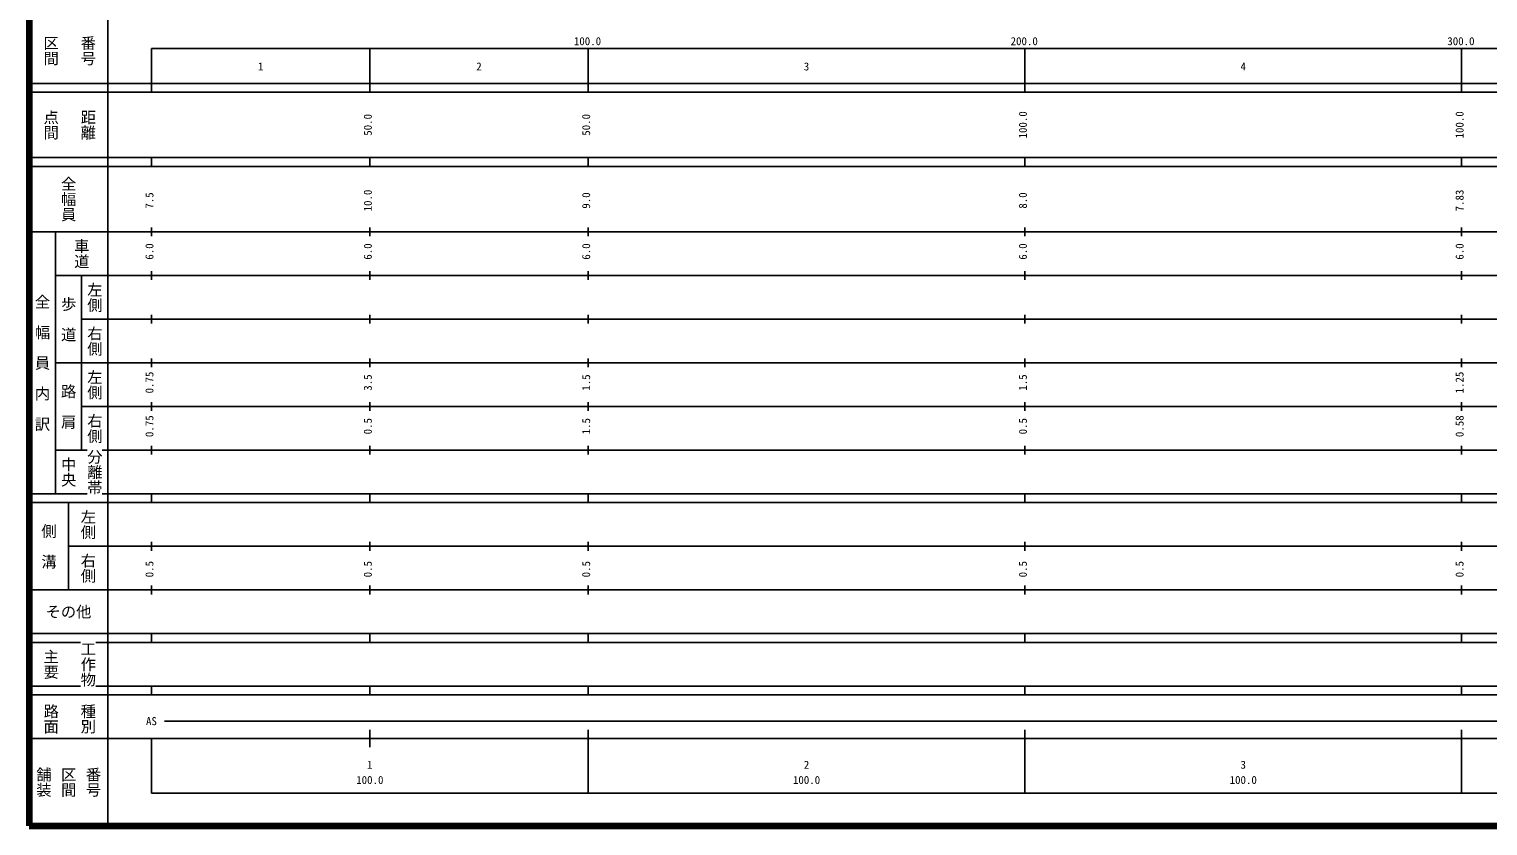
# Model space of a CAD drawing. Units: millimetres on the paper, enlarged 1000 times. Extents: x 63960 to 703960, y 389 to 360389.
# Drawn here: x 63960 to 397964, y 389 to 182798 of the extents above; entities that cross this region are included whole.
import ezdxf
from ezdxf.enums import TextEntityAlignment as Align

# ---------------------------------------------------------------- set-up
doc = ezdxf.new("R2010")
doc.units = ezdxf.units.MM
doc.header["$LTSCALE"] = 1000
doc.layers.add('M-TTL', color=2, linetype='Continuous', lineweight=140)
doc.layers.add('M-TTL-BAND', color=7, linetype='Continuous', lineweight=25)
doc.styles.add('@ＭＳ ゴシック', font='')
doc.styles.add('ＭＳ ゴシック', font='')
doc.styles.get('@ＭＳ ゴシック').set_extended_font_data('@MS Gothic')
doc.styles.get('ＭＳ ゴシック').set_extended_font_data('MS Gothic')

msp = doc.modelspace()

# ---------------------------------------------------------------- linework, layer by layer
at = {"layer": 'M-TTL'}
for p, q in [((63960, 360389), (63960, 389)), ((63960, 389), (703960, 389))]:
    msp.add_line(p, q, dxfattribs=at)
at = {"layer": 'M-TTL-BAND'}
for p, q in [((81960, 350389), (81960, 389)), ((91960, 178389), (602960, 178389)), ((91960, 178389), (91960, 168389)), ((141960, 168389), (141960, 178389)), ((191960, 168389), (191960, 178389)), ((291960, 168389), (291960, 178389)), ((391960, 168389), (391960, 178389)), ((63960, 170389), (602960, 170389)), ((63960, 168389), (602960, 168389)), ((63960, 153389), (602960, 153389)), ((63960, 151389), (602960, 151389)), ((91960, 151389), (91960, 153389)), ((141960, 151389), (141960, 153389)), ((191960, 151389), (191960, 153389)), ((291960, 151389), (291960, 153389)), ((391960, 151389), (391960, 153389)), ((91960, 135389), (91960, 137389)), ((141960, 135389), (141960, 137389)), ((191960, 135389), (191960, 137389)), ((291960, 135389), (291960, 137389)), ((391960, 135389), (391960, 137389)), ((63960, 136389), (602960, 136389)), ((69960, 76389), (69960, 136389)), ((91960, 125389), (91960, 127389)), ((141960, 125389), (141960, 127389)), ((191960, 125389), (191960, 127389)), ((291960, 125389), (291960, 127389)), ((391960, 125389), (391960, 127389)), ((69960, 126389), (602960, 126389)), ((75960, 126389), (75960, 86389)), ((91960, 115389), (91960, 117389)), ((141960, 115389), (141960, 117389)), ((191960, 115389), (191960, 117389)), ((291960, 115389), (291960, 117389)), ((391960, 115389), (391960, 117389)), ((75960, 116389), (602960, 116389)), ((91960, 105389), (91960, 107389)), ((141960, 105389), (141960, 107389)), ((191960, 105389), (191960, 107389)), ((291960, 105389), (291960, 107389)), ((391960, 105389), (391960, 107389)), ((69960, 106389), (602960, 106389)), ((91960, 95389), (91960, 97389)), ((141960, 95389), (141960, 97389)), ((191960, 95389), (191960, 97389)), ((291960, 95389), (291960, 97389)), ((391960, 95389), (391960, 97389)), ((75960, 96389), (602960, 96389)), ((91960, 85389), (91960, 87389)), ((141960, 85389), (141960, 87389)), ((191960, 85389), (191960, 87389)), ((291960, 85389), (291960, 87389)), ((391960, 85389), (391960, 87389)), ((69960, 86389), (77210, 86389)), ((80710, 86389), (602960, 86389)), ((63960, 76389), (77210, 76389)), ((63960, 74389), (602960, 74389)), ((72960, 74389), (72960, 54389)), ((80710, 76389), (602960, 76389)), ((91960, 74389), (91960, 76389)), ((141960, 74389), (141960, 76389)), ((191960, 74389), (191960, 76389)), ((291960, 74389), (291960, 76389)), ((391960, 74389), (391960, 76389)), ((72960, 64389), (602960, 64389)), ((91960, 63389), (91960, 65389)), ((141960, 63389), (141960, 65389)), ((191960, 63389), (191960, 65389)), ((291960, 63389), (291960, 65389)), ((391960, 63389), (391960, 65389)), ((63960, 54389), (602960, 54389)), ((91960, 53389), (91960, 55389)), ((141960, 53389), (141960, 55389)), ((191960, 53389), (191960, 55389)), ((291960, 53389), (291960, 55389)), ((391960, 53389), (391960, 55389)), ((63960, 44389), (602960, 44389)), ((91960, 42389), (91960, 44389)), ((141960, 42389), (141960, 44389)), ((191960, 42389), (191960, 44389)), ((291960, 42389), (291960, 44389)), ((391960, 42389), (391960, 44389)), ((63960, 42389), (75710, 42389)), ((79210, 42389), (602960, 42389)), ((63960, 32389), (75710, 32389)), ((63960, 30389), (602960, 30389)), ((79210, 32389), (602960, 32389)), ((91960, 30389), (91960, 32389)), ((141960, 30389), (141960, 32389)), ((191960, 30389), (191960, 32389)), ((291960, 30389), (291960, 32389)), ((391960, 30389), (391960, 32389)), ((94960, 24389), (588960, 24389)), ((63960, 20389), (602960, 20389)), ((91960, 20389), (91960, 7889)), ((141960, 18389), (141960, 22389)), ((191960, 7889), (191960, 22389)), ((291960, 7889), (291960, 22389)), ((391960, 7889), (391960, 22389)), ((91960, 7889), (602960, 7889))]:
    msp.add_line(p, q, dxfattribs=at)

# ---------------------------------------------------------------- texts
at = {"layer": 'M-TTL-BAND', "style": '@ＭＳ ゴシック'}
for s, p in [('区間', (68960, 177889)), ('番号', (77460, 177889)), ('点間', (68960, 160889)), ('距離', (77460, 160889)), ('全幅員', (72960, 143889)), ('車道', (75960, 131389)), ('左側', (78960, 121389)), ('全\u3000幅\u3000員\u3000内\u3000訳', (66960, 106389)), ('歩\u3000道', (72960, 116389)), ('右側', (78960, 111389)), ('左側', (78960, 101389)), ('路\u3000肩', (72960, 96389)), ('右側', (78960, 91389)), ('中央', (72960, 81389)), ('分離帯', (78960, 81389)), ('左側', (77460, 69389)), ('側\u3000溝', (68460, 64389)), ('右側', (77460, 59389)), ('主要', (68960, 37389)), ('工作物', (77460, 37389)), ('路面', (68960, 24888)), ('種別', (77460, 24888)), ('舗装', (67294, 10389)), ('区間', (72960, 10389)), ('番号', (78627, 10389))]:
    msp.add_text(s, height=2566, rotation=270, dxfattribs=at).set_placement(p, align=Align.MIDDLE_CENTER)
at = {"layer": 'M-TTL-BAND', "style": 'ＭＳ ゴシック'}
for s, p in [('100.0', (191805, 178583)), ('200.0', (291805, 178583)), ('300.0', (391805, 178583)), ('1', (116960, 172794)), ('2', (166960, 172794)), ('3', (241960, 172794)), ('4', (341960, 172794)), ('AS', (91960, 22889)), ('1', (141960, 12912)), ('2', (241960, 12912)), ('3', (341960, 12912)), ('100.0', (141960, 9422)), ('100.0', (241960, 9422)), ('100.0', (341960, 9422))]:
    msp.add_text(s, height=1833, dxfattribs=at).set_placement(p, align=Align.BOTTOM_CENTER)
for s, p in [('100.0', (292960, 160889)), ('100.0', (392960, 160889)), ('50.0', (142960, 160889)), ('50.0', (192960, 160889)), ('7.5', (92960, 143563)), ('10.0', (142960, 143563)), ('9.0', (192960, 143563)), ('8.0', (292960, 143563)), ('7.83', (392960, 143563)), ('6.0', (92960, 131889)), ('6.0', (142960, 131889)), ('6.0', (192960, 131889)), ('6.0', (292960, 131889)), ('6.0', (392960, 131889)), ('0.75', (92960, 101889)), ('3.5', (142960, 101889)), ('1.5', (192960, 101889)), ('1.5', (292960, 101889)), ('1.25', (392960, 101889)), ('0.75', (92960, 91889)), ('0.5', (142960, 91889)), ('1.5', (192960, 91889)), ('0.5', (292960, 91889)), ('0.58', (392960, 91889)), ('0.5', (92960, 59153)), ('0.5', (142960, 59153)), ('0.5', (192960, 59153)), ('0.5', (292960, 59153)), ('0.5', (392960, 59153))]:
    msp.add_text(s, height=1833, rotation=90, dxfattribs=at).set_placement(p, align=Align.BOTTOM_CENTER)
msp.add_text('その他', height=2566, dxfattribs=at).set_placement((72960, 49389), align=Align.MIDDLE_CENTER)

doc.saveas('drawing.dxf')
